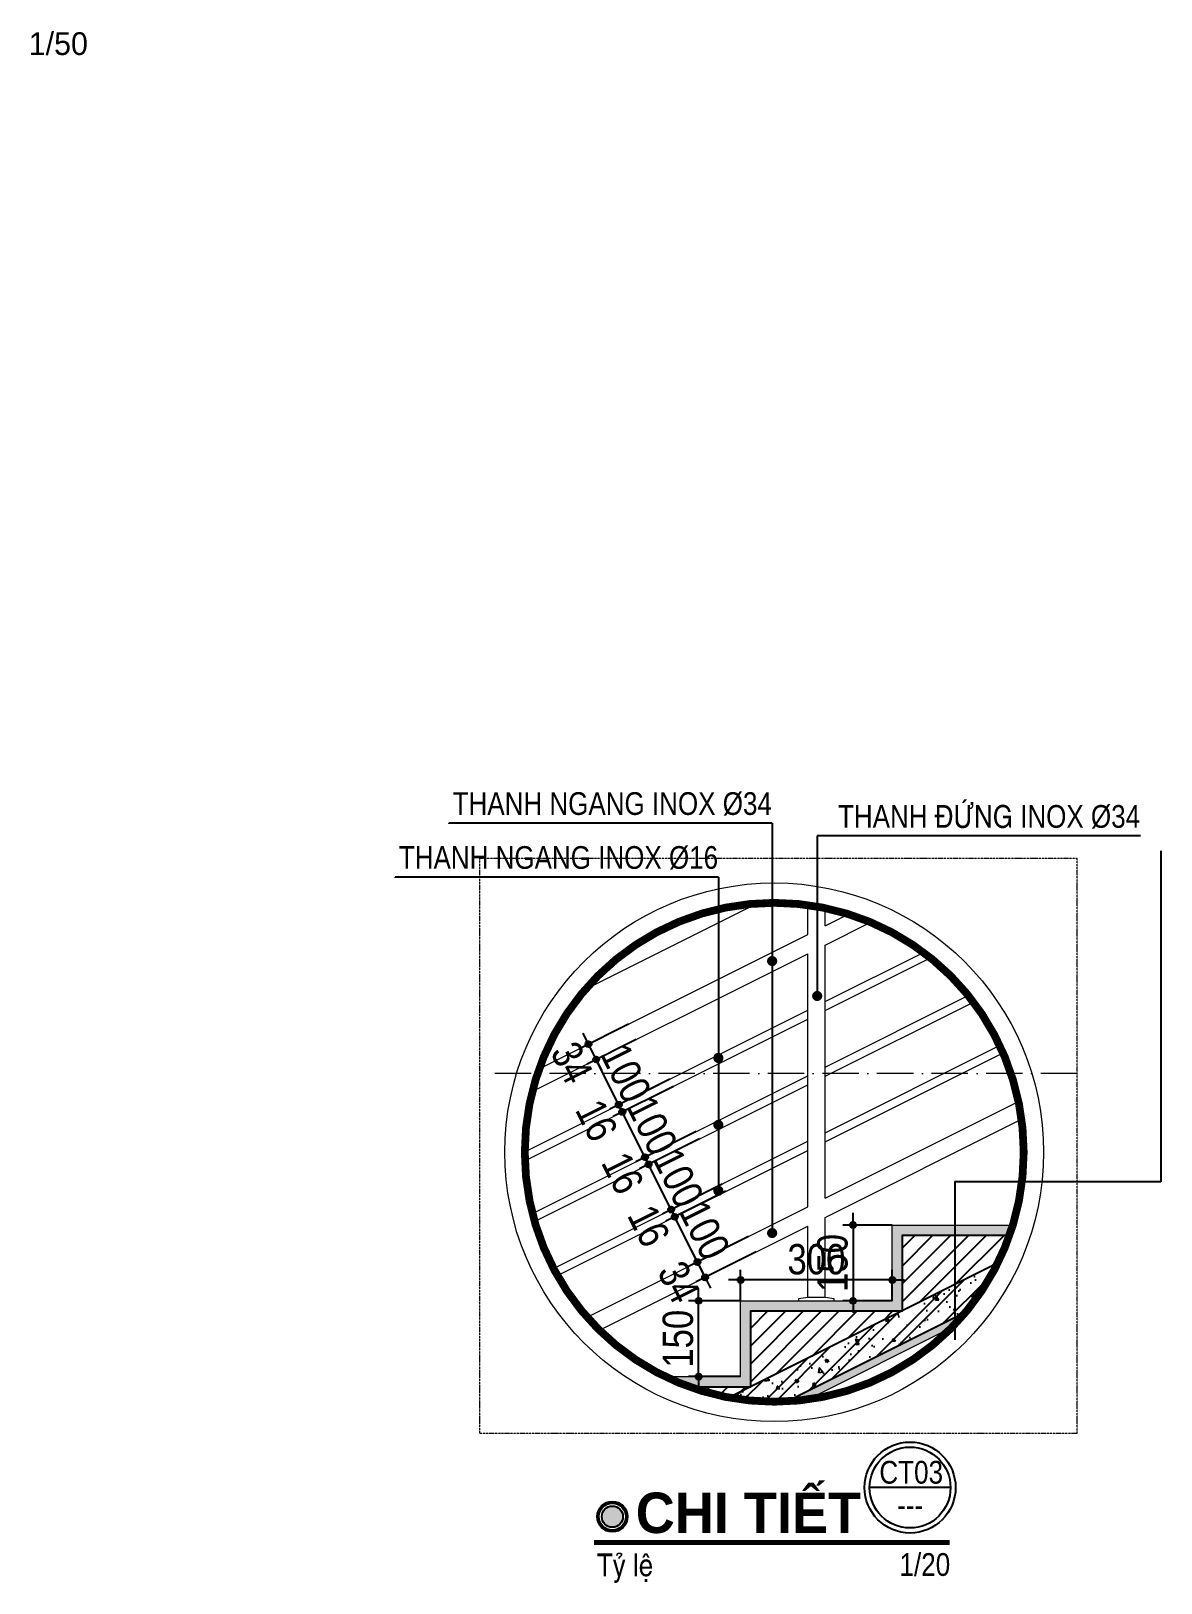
# Model space of a CAD drawing. Header units: millimetres. Extents: x 15144 to 68983, y 5333 to 52444.
# Drawn here: x 27370 to 38548, y 7359 to 22713 of the extents above; entities that cross this region are included whole.
import ezdxf
from ezdxf.enums import TextEntityAlignment as Align

# ---------------------------------------------------------------- set-up
doc = ezdxf.new("R2010")
doc.units = ezdxf.units.MM
doc.linetypes.add('ACAD_ISO10W100', pattern=[18, 12, -3, 0, -3])
for name, color, linetype in [('DIM', 1, 'Continuous'), ('HACTH', 8, 'Continuous'), ('HATCH', 8, 'Continuous'), ('NETCAT', 4, 'Continuous'), ('TAGS', 60, 'Continuous'), ('TEXT', 7, 'Continuous')]:
    doc.layers.add(name, color=color, linetype=linetype)
doc.layers.add('NET-THAY', color=2, linetype='Continuous', lineweight=13)
doc.layers.add('TRUC', color=24, linetype='Continuous', lineweight=0)
doc.styles.add('HEL-CONDENSE', font='')
doc.styles.add('SWISS-CONDENSE', font='')
doc.styles.add('VNI-HELVE-CONDENSEN', font='')
doc.styles.get('HEL-CONDENSE').set_extended_font_data('VNI-Helve-Condense')
doc.styles.get('SWISS-CONDENSE').set_extended_font_data('VNI-Swiss-Condense')
doc.styles.get('VNI-HELVE-CONDENSEN').set_extended_font_data('VNI-Helve-Condense')
doc.dimstyles.new('D20', dxfattribs={"dimtxt": 300, "dimasz": 1.2, "dimexe": 100, "dimexo": 0, "dimgap": 50, "dimtad": 1, "dimdec": 0, "dimlfac": 0.2, "dimzin": 13, "dimdsep": 46, "dimtxsty": 'HEL-CONDENSE', "dimblk": 'D50', "dimcen": 0, "dimclrd": 1, "dimclre": 1, "dimclrt": 7, "dimadec": 0, "dimazin": 0, "dimtfac": 1, "dimtdec": 0, "dimtmove": 0, "dimatfit": 3, "dimldrblk": 'D50', "dimfxl": 1, "dimtolj": 1, "dimtzin": 13, "dimarcsym": 0})

# ---------------------------------------------------------------- blocks, each defined once
blk = doc.blocks.new('D50')
at = {"layer": 'DIM'}
blk.add_hatch(color=256, dxfattribs=at).paths.add_polyline_path([(25, 0, 1), (-25, 0, 1)])
blk.add_line((25, 0), (100, 0), dxfattribs=at)
blk.add_circle((0, 0), 25, dxfattribs=at)
blk = doc.blocks.new('*D491')
at = {"layer": 'DEFPOINTS', "color": 0, "transparency": 16777216}
for p in [(35889, 10900), (35502, 10150), (35889, 10150)]:
    blk.add_point(p, dxfattribs=at)
at = {"layer": 'DIM', "color": 1, "lineweight": -2, "transparency": 16777216}
for p, q in [((35889, 10900), (35402, 10900)), ((35502, 10899), (35502, 10151)), ((35889, 10150), (35402, 10150))]:
    blk.add_line(p, q, dxfattribs=at)
at = {"layer": 'DIM', "color": 1, "lineweight": -2, "transparency": 16777216, "xscale": 1.199999999999999, "yscale": 1.199999999999999, "zscale": 1.199999999999999}
for p, rotation in [((35502, 10900), 90), ((35502, 10150), 270)]:
    blk.add_blockref('D50', p, dxfattribs=dict(at, rotation=rotation))
at = {"layer": 'DIM', "color": 7, "transparency": 16777216, "insert": (35299, 10525), "char_height": 300, "attachment_point": 5, "rotation": 90, "style": 'HEL-CONDENSE'}
blk.add_mtext('\\A1;150', dxfattribs=at)
blk = doc.blocks.new('*D492')
at = {"layer": 'DEFPOINTS', "color": 0, "transparency": 16777216}
for p in [(33973, 10150), (34389, 10150), (34389, 9400)]:
    blk.add_point(p, dxfattribs=at)
at = {"layer": 'DIM', "color": 1, "lineweight": -2, "transparency": 16777216}
for p, q in [((34389, 10150), (33873, 10150)), ((33973, 9401), (33973, 10149)), ((34389, 9400), (33873, 9400))]:
    blk.add_line(p, q, dxfattribs=at)
at = {"layer": 'DIM', "color": 1, "lineweight": -2, "transparency": 16777216, "xscale": 1.199999999999999, "yscale": 1.199999999999999, "zscale": 1.199999999999999}
for p, rotation in [((33973, 10150), 90), ((33973, 9400), 270)]:
    blk.add_blockref('D50', p, dxfattribs=dict(at, rotation=rotation))
at = {"layer": 'DIM', "color": 7, "transparency": 16777216, "insert": (33770, 9775), "char_height": 300, "attachment_point": 5, "rotation": 90, "style": 'HEL-CONDENSE'}
blk.add_mtext('\\A1;150', dxfattribs=at)
blk = doc.blocks.new('*D493')
at = {"layer": 'DEFPOINTS', "color": 0, "transparency": 16777216}
for p in [(34389, 10357), (34389, 10150), (35889, 10150)]:
    blk.add_point(p, dxfattribs=at)
at = {"layer": 'DIM', "color": 1, "lineweight": -2, "transparency": 16777216}
for p, q in [((34389, 10150), (34389, 10457)), ((35889, 10150), (35889, 10457)), ((35888, 10357), (34390, 10357))]:
    blk.add_line(p, q, dxfattribs=at)
at = {"layer": 'DIM', "color": 1, "lineweight": -2, "transparency": 16777216, "xscale": 1.199999999999999, "yscale": 1.199999999999999, "zscale": 1.199999999999999, "rotation": 180}
blk.add_blockref('D50', (34389, 10357), dxfattribs=at)
at = {"layer": 'DIM', "color": 1, "lineweight": -2, "transparency": 16777216, "xscale": 1.199999999999999, "yscale": 1.199999999999999, "zscale": 1.199999999999999}
blk.add_blockref('D50', (35889, 10357), dxfattribs=at)
at = {"layer": 'DIM', "color": 7, "transparency": 16777216, "insert": (35139, 10560), "char_height": 300, "attachment_point": 5, "style": 'HEL-CONDENSE'}
blk.add_mtext('\\A1;300', dxfattribs=at)
blk = doc.blocks.new('*D494')
at = {"layer": 'DEFPOINTS', "color": 0, "transparency": 16777216}
for p in [(34467, 10787), (34543, 10635), (33962, 10534)]:
    blk.add_point(p, dxfattribs=at)
at = {"layer": 'DIM', "color": 1, "lineweight": -2, "transparency": 16777216}
for p, q in [((34467, 10787), (33872, 10489)), ((34543, 10635), (33948, 10337)), ((34037, 10383), (33962, 10533))]:
    blk.add_line(p, q, dxfattribs=at)
at = {"layer": 'DIM', "color": 1, "lineweight": -2, "transparency": 16777216, "xscale": 1.199999999999999, "yscale": 1.199999999999999, "zscale": 1.199999999999999}
for p, rotation in [((33962, 10534), 116.5650511770429), ((34038, 10382), 296.565051177043)]:
    blk.add_blockref('D50', p, dxfattribs=dict(at, rotation=rotation))
at = {"layer": 'DIM', "color": 7, "transparency": 16777216, "insert": (33778, 10335), "char_height": 300, "attachment_point": 5, "rotation": 296.5651, "style": 'HEL-CONDENSE'}
blk.add_mtext('\\A1;34', dxfattribs=at)
blk = doc.blocks.new('*D495')
at = {"layer": 'DEFPOINTS', "color": 0, "transparency": 16777216}
for p in [(34244, 11234), (33738, 10981), (34467, 10787)]:
    blk.add_point(p, dxfattribs=at)
at = {"layer": 'DIM', "color": 1, "lineweight": -2, "transparency": 16777216}
for p, q in [((34244, 11234), (33649, 10937)), ((33961, 10535), (33739, 10980)), ((34467, 10787), (33872, 10489))]:
    blk.add_line(p, q, dxfattribs=at)
at = {"layer": 'DIM', "color": 1, "lineweight": -2, "transparency": 16777216, "xscale": 1.199999999999999, "yscale": 1.199999999999999, "zscale": 1.199999999999999}
for p, rotation in [((33738, 10981), 116.5650511770631), ((33962, 10534), 296.5650511770631)]:
    blk.add_blockref('D50', p, dxfattribs=dict(at, rotation=rotation))
at = {"layer": 'DIM', "color": 7, "transparency": 16777216, "insert": (34032, 10849), "char_height": 300, "attachment_point": 5, "rotation": 296.5651, "style": 'HEL-CONDENSE'}
blk.add_mtext('\\A1;100', dxfattribs=at)
blk = doc.blocks.new('*D496')
at = {"layer": 'DEFPOINTS', "color": 0, "transparency": 16777216}
for p in [(34208, 11306), (34244, 11234), (33702, 11053)]:
    blk.add_point(p, dxfattribs=at)
at = {"layer": 'DIM', "color": 1, "lineweight": -2, "transparency": 16777216}
for p, q in [((34208, 11306), (33613, 11008)), ((34244, 11234), (33649, 10937)), ((33702, 11054), (33701, 11055)), ((33738, 10981), (33702, 11053)), ((33739, 10980), (33739, 10979))]:
    blk.add_line(p, q, dxfattribs=at)
at = {"layer": 'DIM', "color": 1, "lineweight": -2, "transparency": 16777216, "xscale": 1.199999999999999, "yscale": 1.199999999999999, "zscale": 1.199999999999999}
for p, rotation in [((33738, 10981), 116.5650511770593), ((33702, 11053), 296.5650511770593)]:
    blk.add_blockref('D50', p, dxfattribs=dict(at, rotation=rotation))
at = {"layer": 'DIM', "color": 7, "transparency": 16777216, "insert": (33480, 10892), "char_height": 300, "attachment_point": 5, "rotation": 296.5651, "style": 'HEL-CONDENSE'}
blk.add_mtext('\\A1;16', dxfattribs=at)
blk = doc.blocks.new('*D497')
at = {"layer": 'DEFPOINTS', "color": 0, "transparency": 16777216}
for p in [(33984, 11753), (33479, 11500), (34208, 11306)]:
    blk.add_point(p, dxfattribs=at)
at = {"layer": 'DIM', "color": 1, "lineweight": -2, "transparency": 16777216}
for p, q in [((33984, 11753), (33389, 11455)), ((33702, 11054), (33479, 11499)), ((34208, 11306), (33613, 11008))]:
    blk.add_line(p, q, dxfattribs=at)
at = {"layer": 'DIM', "color": 1, "lineweight": -2, "transparency": 16777216, "xscale": 1.199999999999999, "yscale": 1.199999999999999, "zscale": 1.199999999999999}
for p, rotation in [((33479, 11500), 116.56505117709), ((33702, 11053), 296.5650511770899)]:
    blk.add_blockref('D50', p, dxfattribs=dict(at, rotation=rotation))
at = {"layer": 'DIM', "color": 7, "transparency": 16777216, "insert": (33772, 11367), "char_height": 300, "attachment_point": 5, "rotation": 296.5651, "style": 'HEL-CONDENSE'}
blk.add_mtext('\\A1;100', dxfattribs=at)
blk = doc.blocks.new('*D498')
at = {"layer": 'DEFPOINTS', "color": 0, "transparency": 16777216}
for p in [(33949, 11824), (33984, 11753), (33443, 11572)]:
    blk.add_point(p, dxfattribs=at)
at = {"layer": 'DIM', "color": 1, "lineweight": -2, "transparency": 16777216}
for p, q in [((33949, 11824), (33353, 11527)), ((33984, 11753), (33389, 11455)), ((33442, 11573), (33442, 11574)), ((33479, 11500), (33443, 11572)), ((33479, 11499), (33480, 11498))]:
    blk.add_line(p, q, dxfattribs=at)
at = {"layer": 'DIM', "color": 1, "lineweight": -2, "transparency": 16777216, "xscale": 1.199999999999999, "yscale": 1.199999999999999, "zscale": 1.199999999999999}
for p, rotation in [((33479, 11500), 116.5650511770967), ((33443, 11572), 296.5650511770967)]:
    blk.add_blockref('D50', p, dxfattribs=dict(at, rotation=rotation))
at = {"layer": 'DIM', "color": 7, "transparency": 16777216, "insert": (33222, 11414), "char_height": 300, "attachment_point": 5, "rotation": 296.5651, "style": 'HEL-CONDENSE'}
blk.add_mtext('\\A1;16', dxfattribs=at)
blk = doc.blocks.new('*D499')
at = {"layer": 'DEFPOINTS', "color": 0, "transparency": 16777216}
for p in [(33725, 12272), (33219, 12019), (33949, 11824)]:
    blk.add_point(p, dxfattribs=at)
at = {"layer": 'DIM', "color": 1, "lineweight": -2, "transparency": 16777216}
for p, q in [((33725, 12272), (33130, 11974)), ((33442, 11573), (33220, 12018)), ((33949, 11824), (33353, 11527))]:
    blk.add_line(p, q, dxfattribs=at)
at = {"layer": 'DIM', "color": 1, "lineweight": -2, "transparency": 16777216, "xscale": 1.199999999999999, "yscale": 1.199999999999999, "zscale": 1.199999999999999}
for p, rotation in [((33219, 12019), 116.5650511770869), ((33443, 11572), 296.565051177087)]:
    blk.add_blockref('D50', p, dxfattribs=dict(at, rotation=rotation))
at = {"layer": 'DIM', "color": 7, "transparency": 16777216, "insert": (33513, 11886), "char_height": 300, "attachment_point": 5, "rotation": 296.5651, "style": 'HEL-CONDENSE'}
blk.add_mtext('\\A1;100', dxfattribs=at)
blk = doc.blocks.new('*D500')
at = {"layer": 'DEFPOINTS', "color": 0, "transparency": 16777216}
for p in [(33689, 12343), (33725, 12272), (33184, 12090)]:
    blk.add_point(p, dxfattribs=at)
at = {"layer": 'DIM', "color": 1, "lineweight": -2, "transparency": 16777216}
for p, q in [((33689, 12343), (33094, 12046)), ((33725, 12272), (33130, 11974)), ((33183, 12091), (33182, 12092)), ((33219, 12019), (33184, 12090)), ((33220, 12018), (33220, 12017))]:
    blk.add_line(p, q, dxfattribs=at)
at = {"layer": 'DIM', "color": 1, "lineweight": -2, "transparency": 16777216, "xscale": 1.199999999999999, "yscale": 1.199999999999999, "zscale": 1.199999999999999}
for p, rotation in [((33219, 12019), 116.565051177078), ((33184, 12090), 296.565051177078)]:
    blk.add_blockref('D50', p, dxfattribs=dict(at, rotation=rotation))
at = {"layer": 'DIM', "color": 7, "transparency": 16777216, "insert": (32964, 11936), "char_height": 300, "attachment_point": 5, "rotation": 296.5651, "style": 'HEL-CONDENSE'}
blk.add_mtext('\\A1;16', dxfattribs=at)
blk = doc.blocks.new('*D501')
at = {"layer": 'DEFPOINTS', "color": 0, "transparency": 16777216}
for p in [(33355, 12735), (32960, 12538), (33579, 12288)]:
    blk.add_point(p, dxfattribs=at)
at = {"layer": 'DIM', "color": 1, "lineweight": -2, "transparency": 16777216}
for p, q in [((33355, 12735), (32870, 12493)), ((33183, 12091), (32960, 12536)), ((33579, 12288), (33094, 12046))]:
    blk.add_line(p, q, dxfattribs=at)
at = {"layer": 'DIM', "color": 1, "lineweight": -2, "transparency": 16777216, "xscale": 1.199999999999999, "yscale": 1.199999999999999, "zscale": 1.199999999999999}
for p, rotation in [((32960, 12538), 116.5650511770869), ((33184, 12090), 296.565051177087)]:
    blk.add_blockref('D50', p, dxfattribs=dict(at, rotation=rotation))
at = {"layer": 'DIM', "color": 7, "transparency": 16777216, "insert": (33253, 12405), "char_height": 300, "attachment_point": 5, "rotation": 296.5651, "style": 'HEL-CONDENSE'}
blk.add_mtext('\\A1;100', dxfattribs=at)
blk = doc.blocks.new('*D502')
at = {"layer": 'DEFPOINTS', "color": 0, "transparency": 16777216}
for p in [(33279, 12887), (32884, 12690), (33355, 12735)]:
    blk.add_point(p, dxfattribs=at)
at = {"layer": 'DIM', "color": 1, "lineweight": -2, "transparency": 16777216}
for p, q in [((33279, 12887), (32794, 12645)), ((33355, 12735), (32870, 12493)), ((32959, 12539), (32884, 12689))]:
    blk.add_line(p, q, dxfattribs=at)
at = {"layer": 'DIM', "color": 1, "lineweight": -2, "transparency": 16777216, "xscale": 1.199999999999999, "yscale": 1.199999999999999, "zscale": 1.199999999999999}
for p, rotation in [((32884, 12690), 116.565051177078), ((32960, 12538), 296.565051177078)]:
    blk.add_blockref('D50', p, dxfattribs=dict(at, rotation=rotation))
at = {"layer": 'DIM', "color": 7, "transparency": 16777216, "insert": (32720, 12506), "char_height": 300, "attachment_point": 5, "rotation": 296.5651, "style": 'HEL-CONDENSE'}
blk.add_mtext('\\A1;34', dxfattribs=at)
blk = doc.blocks.new('A$C5F494123')
at = {"layer": 'TAGS', "color": 254, "ltscale": 1000}
blk.add_line((400, 0), (-400, 0), dxfattribs=at)
at = {"layer": 'TAGS', "ltscale": 1000}
blk.add_circle((0, 0), 450, dxfattribs=at)
at = {"layer": 'TAGS', "color": 254, "ltscale": 1000}
blk.add_circle((0, 0), 400, dxfattribs=at)
at = {"layer": 'TAGS', "ltscale": 1000, "style": 'VNI-HELVE-CONDENSEN'}
blk.add_attdef('A', (-84, 67), '', height=225, dxfattribs=at)
blk.add_attdef('A', text='', height=225, dxfattribs=at).set_placement((1, -62), align=Align.TOP_CENTER)

msp = doc.modelspace()

# ---------------------------------------------------------------- hatches: boundary and pattern name
at = {"layer": 'DIM'}
msp.add_hatch(color=256, dxfattribs=at).paths.add_polyline_path([(33225.146, 8015.012, 1), (33016.106, 8015.012, 1)])
at = {"layer": 'HACTH'}
h = msp.add_hatch(dxfattribs=at)
h.set_pattern_fill('AR-SAND', color=256, scale=0.5, style=0)
h.set_pattern_definition([(37.5, (-1277769.258, -89924.704), (-0.80001565, 24.47066187), [0, -19.304, 0, -21.59, 0, -20.6375]), (7.5, (-1277769.258, -89924.704), (22.47616416, 35.841255), [0, -10.414, 0, -17.399, 0, -6.6675]), (327.5, (-1277784.879, -89924.704), (39.5496185, 0.07185923), [0, -6.35, 0, -22.86, 0, -29.845]), (317.5, (-1277784.88, -89924.704), (38.1778226, 11.1464662), [0, -3.175, 0, -14.986, 0, -17.145])])
h.paths.add_polyline_path([(35989.054, 10800.12), (36507.345, 10800.12), (36507.345, 10900.12), (35889.054, 10900.12), (35889.054, 10150.12), (34389.054, 10150.12), (34389.054, 9400.12), (33643.532, 9400.12, 0.026019842), (33879.946, 9300.12), (34489.054, 9300.12), (34489.054, 10050.12), (35989.054, 10050.12)])
h.paths.add_polyline_path([(37082.548, 10900.12), (36507.345, 10900.12), (36507.345, 10800.12), (37049.704, 10800.12, 0.010663261)])
h.paths.add_polyline_path([(36477.243, 9885.197, 0.004376778), (36507.345, 9916.193), (36507.345, 9984.101), (34849.919, 9155.388, 0.021035598), (35056.575, 9174.863)])
h = msp.add_hatch(dxfattribs=at)
h.set_pattern_fill('ANSI31', color=256, scale=1000, style=0)
h.set_pattern_definition([(45, (-1245277.78, 421336.6), (-88.388348, 88.388348), [])])
h.paths.add_polyline_path([(34489.054, 10050.12), (35989.054, 10050.12), (34489.054, 9300.12)])
edge = h.paths.add_edge_path()
edge.add_arc((34721.894, 11620.061), 2467.996, 333.5704438, 340.5958446, ccw=False)
edge.add_line((36931.94, 10521.563), (35989.054, 10050.12))
edge.add_line((35989.054, 10050.12), (35989.054, 10800.12))
edge.add_line((35989.054, 10800.12), (37049.704, 10800.12))
edge = h.paths.add_edge_path()
edge.add_arc((34721.894, 11620.061), 2467.996, 250.0532691, 259.5596586, ccw=False)
edge.add_line((33879.946, 9300.12), (34489.054, 9300.12))
edge.add_line((34489.054, 9300.12), (34274.665, 9192.925))
h = msp.add_hatch(dxfattribs=at)
h.set_pattern_fill('AR-CONC', color=256, scale=50, style=0)
h.set_pattern_definition([(130, (1818567.72, 1096698.02), (-358.63009, -31.376067), [37.5, -412.5]), (185, (1818567.72, 1096698), (69.37567, 376.09607), [30, -330]), (79.5486, (1818537.84, 1096695.4), (-289.25469, 344.71977), [31.870095, -350.571056]), (133.8158, (1818567.7, 1096798), (-533.62052, -82.75951), [56.25, -618.75]), (83.3644, (1818523.25, 1096791.1), (-467.33135, 487.05894), [47.80514, -525.8565]), (188.8158, (1818567.7, 1096798), (-467.33097, 487.0593), [45, -495]), (159, (1818517.72, 1096773.02), (-298.453526, -201.309445), [37.5, -412.5]), (214, (1818517.72, 1096773), (-121.657666, 362.57502), [30, -330]), (108.5486, (1818492.85, 1096756.24), (-420.111314, 161.26525), [31.870095, -350.571056]), (142.5, (1818567.72, 1096698.02), (-6.079928, 166.446927), [0, -326, 0, -335, 0, -331.25]), (172.5, (1818567.72, 1096698.02), (-131.534769, 197.205856), [0, -191, 0, -318.5, 0, -126.25]), (212.5, (1818679.22, 1096698.02), (-266.911218, -11.277436), [0, -125, 0, -390, 0, -517.5]), (222.5, (1818729.22, 1096698.02), (-291.593085, 50.05249), [0, -162.5, 0, -259, 0, -367.5])])
edge = h.paths.add_edge_path()
edge.add_arc((34721.894, 11620.061), 2467.996, 259.5596586, 272.9735107, ccw=False)
edge.add_line((34274.665, 9192.925), (36931.94, 10521.563))
edge.add_arc((34721.894, 11620.061), 2467.996, 320.1565917, 333.5704438, ccw=False)
edge.add_line((36616.817, 10038.837), (34849.919, 9155.388))
h = msp.add_hatch(dxfattribs=at)
h.set_pattern_fill('ANSI32', color=256, scale=625, style=0)
h.set_pattern_definition([(45, (-1245277.78, 421336.6), (-165.72815, 165.72815), []), (45, (-1245167.3, 421336.6), (-165.72815, 165.72815), [])])
edge = h.paths.add_edge_path()
edge.add_arc((34721.894, 11620.061), 2467.996, 259.5596586, 272.9735107, ccw=False)
edge.add_line((34274.665, 9192.925), (36931.94, 10521.563))
edge.add_arc((34721.894, 11620.061), 2467.996, 320.1565917, 333.5704438, ccw=False)
edge.add_line((36616.817, 10038.837), (34849.919, 9155.388))

# ---------------------------------------------------------------- linework, layer by layer
at = {"layer": 'DIM', "color": 7, "linetype": 'Continuous'}
for radius in [150.491, 133.77, 104.52]:
    msp.add_circle((33120.626, 8015.012), radius, dxfattribs=at)
at = {"layer": 'HATCH', "const_width": 77}
msp.add_lwpolyline([(32253.898, 11620.061, -1), (37189.89, 11620.061, -1)], format="xyb", close=True, dxfattribs=at)
at = {"layer": 'NET-THAY'}
for p, q in [((32854.837, 13234.093), (34550.903, 14082.126)), ((35054.054, 13774.684), (35054.054, 14065.602)), ((35224.054, 13859.684), (35224.054, 14036.43)), ((35224.054, 11165.223), (35224.054, 13669.619)), ((35054.054, 11080.223), (35054.054, 13584.619)), ((35224.054, 10184.033), (35224.054, 10975.157)), ((35054.054, 10184.033), (35054.054, 10890.157))]:
    msp.add_line(p, q, dxfattribs=at)
for points in [[(35224.054, 13859.684), (35456.851, 13976.083)], [(35224.054, 13669.619), (35676.632, 13895.908)], [(32396.102, 12445.708), (35054.054, 13774.684)], [(32328.374, 12221.779), (35054.054, 13584.619)], [(35224.054, 13110.602), (36198.315, 13597.732)], [(35224.054, 13021.159), (36268.47, 13543.367)], [(35224.054, 12462.142), (36641.708, 13170.969)], [(35224.054, 12372.699), (36691.939, 13106.642)], [(32253.904, 11625.527), (35054.054, 13025.602)], [(32255.304, 11536.784), (35054.054, 12936.159)], [(35224.054, 11813.682), (36951.841, 12677.576)], [(35224.054, 11724.24), (36984.966, 12604.696)], [(32329.279, 11014.754), (35054.054, 12377.142)], [(32350.602, 10935.973), (35054.054, 12287.699)], [(35224.054, 11165.223), (37138.243, 12122.317)], [(35224.054, 10975.157), (37168.114, 11947.187)], [(32537.914, 10470.612), (35054.054, 11728.682)], [(32576.343, 10400.384), (35054.054, 11639.24)], [(32870.28, 9988.335), (35054.054, 11080.223)], [(32992.462, 9859.361), (35054.054, 10890.157)], [(33643.532, 9400.12), (34389.054, 9400.12), (34389.054, 10150.12), (35889.054, 10150.12), (35889.054, 10900.12), (37082.548, 10900.12)], [(35315.839, 10150.12), (35315.839, 10169.159), (35224.054, 10184.033), (35054.054, 10184.033), (34962.269, 10169.159), (34962.269, 10150.12)], [(36477.243, 9885.197), (35056.575, 9174.863)]]:
    msp.add_lwpolyline(points, dxfattribs=at)
msp.add_circle((34721.894, 11620.061), 2664.707, dxfattribs=at)
at = {"layer": 'NETCAT'}
for points in [[(33879.946, 9300.12), (34489.054, 9300.12), (34489.054, 10050.12), (35989.054, 10050.12), (35989.054, 10800.12), (37049.704, 10800.12)], [(36931.94, 10521.563), (34274.665, 9192.925)], [(36616.817, 10038.837), (34849.919, 9155.388)]]:
    msp.add_lwpolyline(points, dxfattribs=at)
at = {"layer": 'TEXT', "color": 7, "linetype": 'ByBlock'}
for points in [[(34701.132, 14876.584), (31504.111, 14876.584), (31504.111, 14876.584)], [(34701.132, 14876.584), (34701.132, 10820.992)], [(38343.724, 14749.443), (35146.703, 14749.443), (35146.703, 14749.443)], [(35146.703, 14749.443), (35146.703, 13166.243)], [(38547.513, 14603.879), (38547.513, 11326.198)], [(34169.075, 14343.09), (30972.054, 14343.09), (30972.054, 14343.09)], [(34169.075, 14343.09), (34169.075, 11238.724)], [(38547.513, 11326.198), (36507.345, 11326.198), (36507.345, 9765.196)]]:
    msp.add_lwpolyline(points, dxfattribs=at)
at = {"layer": 'TEXT', "ltscale": 1000, "const_width": 50}
for points in [[(34701.132, 13537.123, -1), (34701.132, 13487.123, -1)], [(35146.703, 13191.243, -1), (35146.703, 13141.243, -1)], [(34169.075, 12578.171, -1), (34169.075, 12528.171, -1)], [(34169.075, 11915.863, -1), (34169.075, 11865.863, -1)], [(34169.075, 11263.724, -1), (34169.075, 11213.724, -1)], [(34701.132, 10845.992, -1), (34701.132, 10795.992, -1)]]:
    msp.add_lwpolyline(points, format="xyb", close=True, dxfattribs=at)
at = {"layer": 'TEXT', "color": 7, "linetype": 'ByBlock', "const_width": 48.75}
msp.add_lwpolyline([(36458.04, 7758.941), (34124.151, 7758.941), (36458.04, 7758.941), (32939.948, 7758.941)], dxfattribs=at)
at = {"layer": 'TRUC', "linetype": 'ACAD_ISO10W100', "ltscale": 30}
msp.add_line((37718.459, 12400.12), (31804.943, 12400.12), dxfattribs=at)
at = {"layer": 'TRUC', "linetype": 'ACAD_ISO10W100', "ltscale": 0.2}
msp.add_lwpolyline([(37718.459, 14525.955), (31804.943, 14525.955), (31804.943, 8840.764), (37718.459, 8840.764)], close=True, dxfattribs=at)

# ---------------------------------------------------------------- block references
at = {"layer": 'TAGS', "ltscale": 1000}
ref = msp.add_blockref('A$C5F494123', (36065.797, 8302.919), dxfattribs=at)
ref.add_attrib('A', '---', dxfattribs={"color": 7, "ltscale": 1000, "height": 225, "style": 'VNI-HELVE-CONDENSEN'}).set_placement((36066.942, 8241.232), align=Align.TOP_CENTER)
ref.add_attrib('A', 'CT03', (35761.805, 8341.516), dxfattribs={"color": 7, "ltscale": 1000, "height": 225, "style": 'VNI-HELVE-CONDENSEN'})

# ---------------------------------------------------------------- texts
at = {"layer": 'TEXT', "color": 7, "linetype": 'ByBlock', "style": 'SWISS-CONDENSE'}
for s, insert, char_height, attachment_point in [('{\\fVNI-Avo|b0|i0|c0|p2;1/50}', (27346.663, 22701.196), 225, 1), ('{\\fVNI-Helve-Condense|b0|i0|c0|p2;THANH NGANG INOX Þ34}', (34698.46, 15182.333), 224.50658, 3), ('{\\fVNI-Helve-Condense|b0|i0|c0|p2;THANH ÑÖÙNG INOX Þ34}', (38341.052, 15055.192), 224.50658, 3), ('{\\fVNI-Helve-Condense|b0|i0|c0|p2;THANH NGANG INOX Þ16}', (34166.403, 14648.839), 224.50658, 3), ('{\\fVNI-Helve-Condense|b0|i0|c0|p2;Tyû leä}', (32966.968, 7651.028), 225, 1), ('{\\fVNI-Helve-Condense|b0|i0|c0|p2;1/20}', (35961.001, 7653.944), 225, 1)]:
    msp.add_mtext(s, dxfattribs=dict(at, insert=insert, char_height=char_height, attachment_point=attachment_point))
at = {"layer": 'TEXT', "color": 7, "insert": (33351.622, 8252.92), "char_height": 400, "attachment_point": 1, "style": 'SWISS-CONDENSE'}
msp.add_mtext('{\\fVNI-Avo|b1|i0|c0|p2;CHI TIEÁT}', dxfattribs=at)

# ---------------------------------------------------------------- dimensions: what is measured, and where the dimension line sits
at = {"layer": 'DIM'}
for base, p1, p2, picture, middle in [((32883.883, 12689.599), (33354.951, 12735.067), (33278.925, 12887.12), '*D502', (32719.574, 12506.353)), ((33183.516, 12090.333), (33724.956, 12271.61), (33689.179, 12343.164), '*D500', (32964.223, 11935.972)), ((33442.9, 11571.565), (33984.34, 11752.842), (33948.563, 11824.396), '*D498', (33221.88, 11413.973)), ((33702.284, 11052.797), (34243.724, 11234.074), (34207.947, 11305.629), '*D496', (33479.832, 10892.175)), ((33961.668, 10534.03), (34543.357, 10634.808), (34467.331, 10786.861), '*D494', (33777.808, 10335.044))]:
    dim = msp.add_linear_dim(base=base, p1=p1, p2=p2, angle=116.5650512, dimstyle='D20', override={"dimtmove": 2}, dxfattribs=at)
    dim.commit()
    dim.dimension.update_dxf_attribs({"geometry": picture, "text_midpoint": middle, "dimtype": 161})
for base, p1, p2, picture, middle in [((32959.91, 12537.546), (33578.558, 12287.854), (33354.951, 12735.067), '*D501', (33071.713, 12313.94)), ((33219.293, 12018.779), (33948.563, 11824.396), (33724.956, 12271.61), '*D499', (33331.097, 11795.172)), ((33478.677, 11500.011), (34207.947, 11305.629), (33984.34, 11752.842), '*D497', (33590.481, 11276.404)), ((33738.061, 10981.243), (34467.331, 10786.861), (34243.724, 11234.074), '*D495', (33849.865, 10757.636))]:
    dim = msp.add_linear_dim(base=base, p1=p1, p2=p2, angle=116.5650512, dimstyle='D20', dxfattribs=at)
    dim.commit()
    dim.dimension.update_dxf_attribs({"geometry": picture, "text_midpoint": middle, "dimtype": 161})
for base, p1, p2, angle, picture, middle in [((35502.237, 10150.12), (35889.054, 10900.12), (35889.054, 10150.12), 90, '*D491', (35299.037, 10525.12)), ((34389.054, 10356.81), (35889.054, 10150.12), (34389.054, 10150.12), 180, '*D493', (35139.054, 10560.01)), ((33972.866, 10150.12), (34389.054, 9400.12), (34389.054, 10150.12), 90, '*D492', (33769.666, 9775.12))]:
    dim = msp.add_linear_dim(base=base, p1=p1, p2=p2, angle=angle, dimstyle='D20', dxfattribs=at)
    dim.commit()
    dim.dimension.update_dxf_attribs({"geometry": picture, "text_midpoint": middle})

doc.saveas('drawing.dxf')
